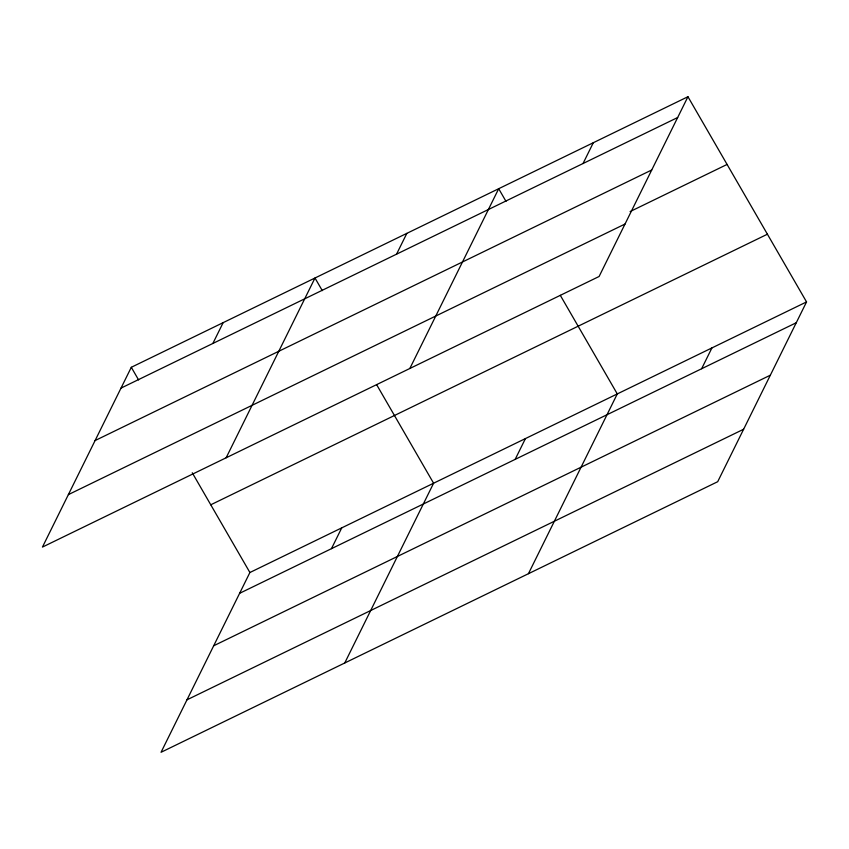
<?xml version="1.0" encoding="UTF-8"?>
<svg xmlns="http://www.w3.org/2000/svg" width="849" height="849" viewBox="0 0 849 849"><rect width="100%" height="100%" fill="white"/><g stroke="black" fill="none" stroke-linecap="round" stroke-linejoin="round"><path stroke-width="1.27" d="M687.945 96.722L131.298 367.299L42.45 547.074L599.097 276.487L687.945 96.722L806.55 301.926L717.702 481.701L161.055 752.278L249.903 572.513L806.55 301.926M212.866 343.463L223.149 322.652M226.142 457.781L314.99 278.005L322.291 290.634M396.557 254.169L406.841 233.369M409.834 368.487L498.692 188.722L505.983 201.34M331.46 548.666L341.744 527.866M583.03 163.528L593.313 142.717M344.747 662.984L433.595 483.219L376.606 384.618M515.163 459.373L525.446 438.572M528.439 573.691L617.287 393.925L560.298 295.325M701.635 368.731L711.918 347.92M121.014 388.11L677.661 117.523M95.088 440.567L651.735 169.98M630.085 211.581L727.084 164.441M68.376 494.617L625.023 224.03M210.764 504.794L767.411 234.207M239.62 593.313L796.266 322.737M213.693 645.771L770.34 375.194M186.982 699.82L743.628 429.244M131.298 367.299L138.599 379.928M192.256 472.766L249.903 572.513"/></g></svg>
